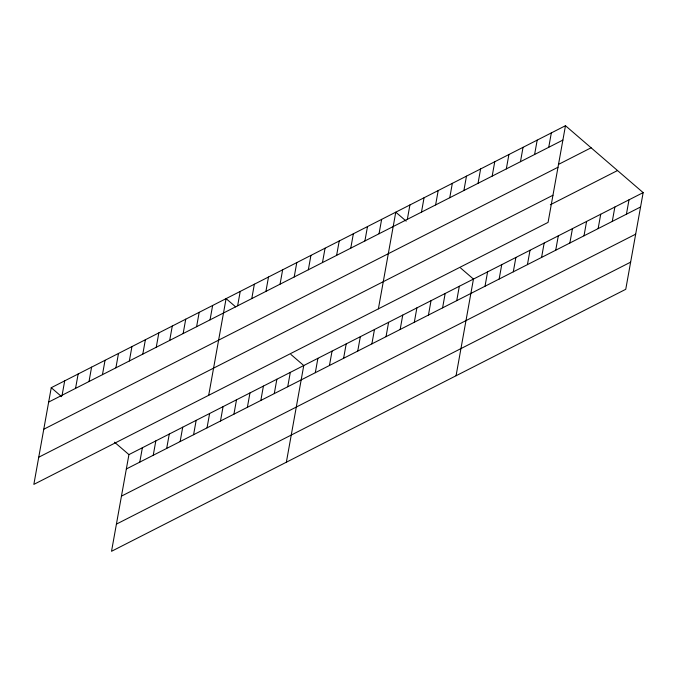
<?xml version="1.0" encoding="UTF-8"?>
<svg xmlns="http://www.w3.org/2000/svg" width="677" height="677" viewBox="0 0 677 677"><rect width="100%" height="100%" fill="white"/><g stroke="black" fill="none" stroke-linecap="round" stroke-linejoin="round"><path stroke-width="1.02" d="M565.473 125.71L51.249 387.701L33.85 484.385L548.074 222.394L565.473 125.71L643.15 192.615L625.751 289.299L111.527 551.29L128.926 454.606L643.15 192.615M62.106 395.224L64.696 380.846M75.553 388.37L78.143 373.992M89.009 381.523L91.59 367.146M102.455 374.669L105.045 360.291M115.902 367.814L118.492 353.436M129.349 360.968L131.939 346.59M142.805 354.113L145.386 339.736M156.252 347.259L158.841 332.881M139.792 462.129L142.373 447.751M169.699 340.413L172.288 326.035M153.239 455.274L155.828 440.896M183.145 333.558L185.735 319.18M166.686 448.419L169.275 434.042M196.601 326.703L199.182 312.325M180.133 441.573L182.722 427.195M210.048 319.857L212.637 305.479M193.588 434.719L196.169 420.341M208.685 395.309L226.084 298.625L235.698 306.901M207.035 427.864L209.616 413.486M237.635 305.792L240.225 291.415M220.482 421.018L223.072 406.64M251.776 298.591L254.366 284.213M233.929 414.163L236.518 399.785M265.917 291.389L268.507 277.011M247.376 407.309L249.965 392.931M280.058 284.179L282.647 269.801M260.831 400.462L263.412 386.085M294.199 276.978L296.788 262.6M274.278 393.608L276.868 379.23M308.34 269.776L310.929 255.398M287.725 386.753L290.315 372.375M286.363 462.213L303.761 365.529L290.949 354.486M322.48 262.566L325.07 248.188M315.313 372.697L317.902 358.319M336.621 255.364L339.211 240.987M329.462 365.495L332.043 351.118M350.762 248.163L353.352 233.785M343.603 358.294L346.184 343.916M364.903 240.953L367.493 226.575M357.744 351.084L360.325 336.706M379.044 233.751L381.633 219.373M371.885 343.882L374.466 329.504M378.384 308.856L395.774 212.172L406.192 221.134M386.025 336.681L388.606 322.303M407.334 219.34L409.915 204.962M400.166 329.471L402.747 315.093M421.475 212.138L424.056 197.76M414.307 322.269L416.888 307.891M435.616 204.936L438.197 190.559M428.448 315.059L431.029 300.69M449.756 197.726L452.338 183.349M442.589 307.857L445.17 293.479M463.897 190.525L466.478 176.147M456.73 300.656L459.319 286.278M478.038 183.315L480.619 168.937M456.061 375.76L473.46 279.068L460.639 268.033M492.179 176.113L494.76 161.735M485.011 286.244L487.601 271.866M506.32 168.911L508.909 154.534M499.152 279.042L501.742 264.665M520.461 161.701L523.05 147.324M513.293 271.832L515.882 257.455M534.602 154.5L537.191 140.122M527.434 264.631L530.023 250.253M548.742 147.298L551.332 132.92M541.575 257.429L544.164 243.051M555.715 250.219L558.305 235.841M569.856 243.018L572.446 228.64M583.997 235.816L586.587 221.438M598.138 228.606L600.727 214.228M612.279 221.404L614.868 207.027M626.42 214.203L629.009 199.825M48.659 402.079L562.883 140.088M558.407 164.452L591.106 147.789M43.777 429.235L557.992 167.253M38.741 457.22L552.957 195.238M550.342 204.759L617.517 170.536M126.337 468.975L640.56 206.993M121.454 496.139L635.678 234.157M116.419 524.125L630.642 262.143M51.249 387.701L61.658 396.671M114.506 442.183L128.926 454.606"/></g></svg>
